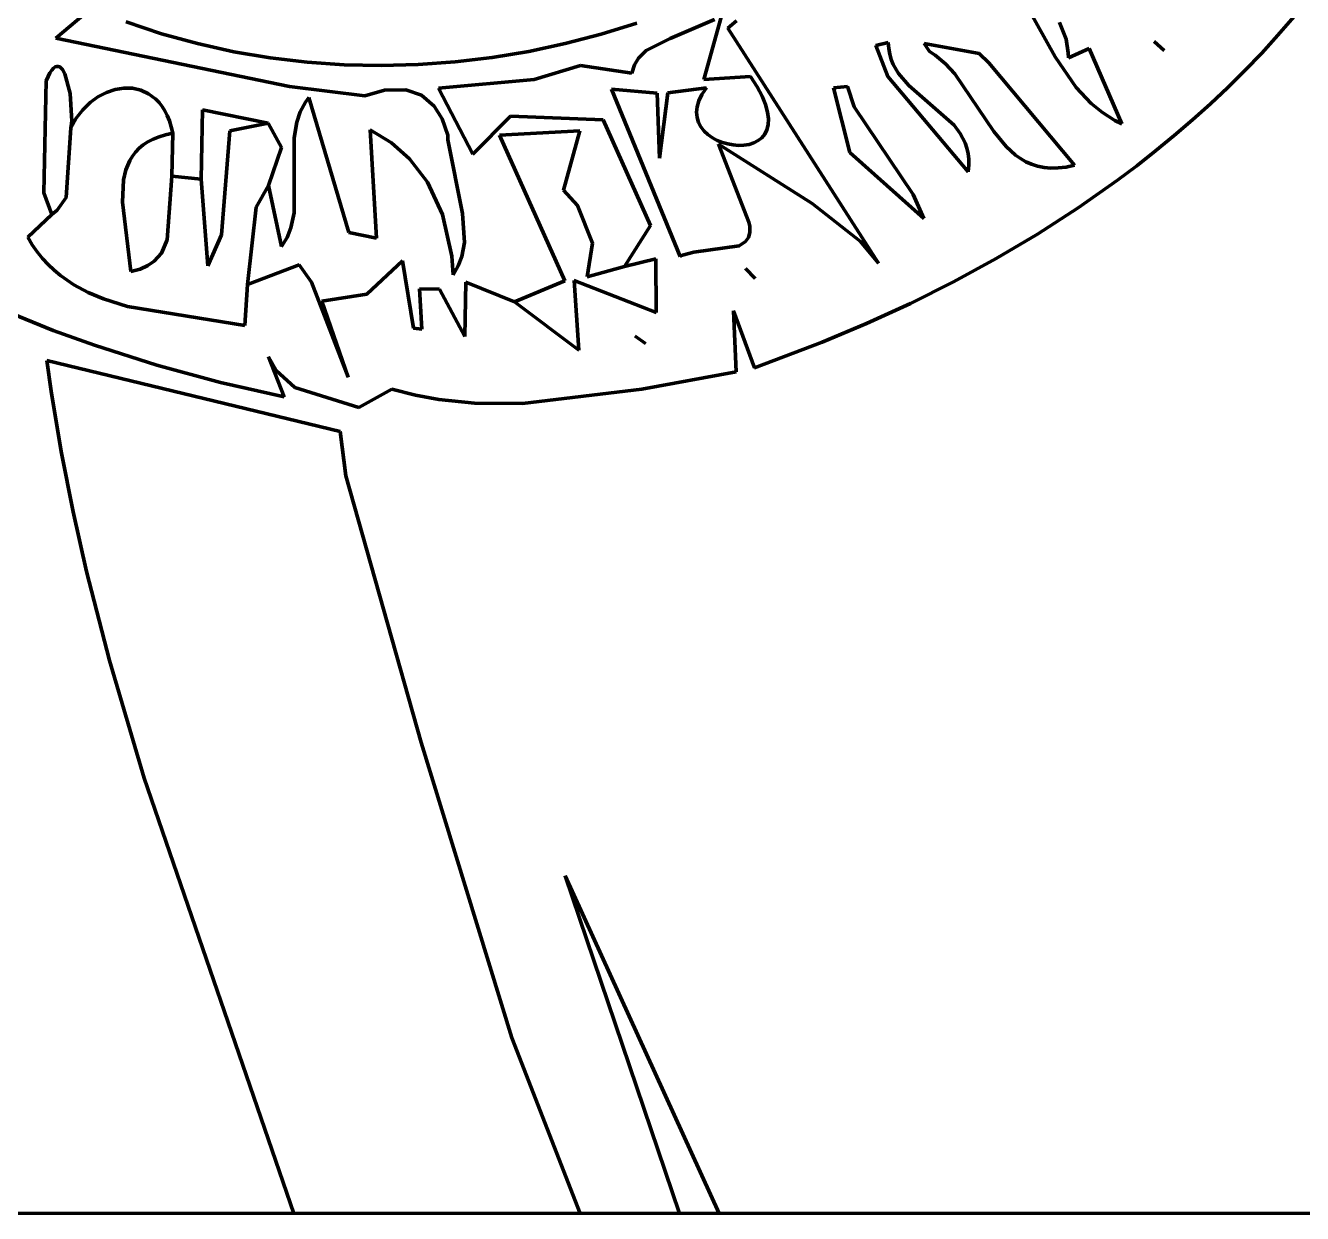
# Model space of a CAD drawing. Header units: millimetres. Extents: x 0 to 10.4, y 0 to 8.2.
# Drawn here: x 6.574 to 7.358, y 0 to 0.73 of the extents above; entities that cross this region are included whole.
import ezdxf

# ---------------------------------------------------------------- set-up
doc = ezdxf.new("R2010")
doc.units = ezdxf.units.MM
for name, color, linetype, lineweight in [('color#000000ff', 7, 'CONTINUOUS', 100), ('color#929292ff', 7, 'CONTINUOUS', 100), ('color#ffffffff', 7, 'CONTINUOUS', 100)]:
    doc.layers.add(name, color=color, linetype=linetype, lineweight=lineweight)

msp = doc.modelspace()

# ---------------------------------------------------------------- linework, layer by layer
at = {"layer": 'color#000000ff'}
for p, q in [((7.20618, 0.71054), (7.1721, 0.77169)), ((6.59234, 0.72208), (6.61418, 0.74046)), ((6.99036, 0.69669), (7.00212, 0.73865)), ((6.63554, 0.732), (6.65726, 0.72473)), ((6.92735, 0.72445), (6.94918, 0.73123)), ((6.99701, 0.7334), (6.96977, 0.72172)), ((7.01039, 0.73259), (7.00665, 0.72941)), ((7.20891, 0.73163), (7.21297, 0.72143)), ((7.34315, 0.7238), (7.3529, 0.73501)), ((6.73573, 0.69231), (6.59234, 0.72208)), ((6.65726, 0.72473), (6.67927, 0.71862)), ((6.90524, 0.71866), (6.92735, 0.72445)), ((7.00665, 0.72941), (7.00505, 0.72816)), ((7.00505, 0.72816), (7.09768, 0.58379)), ((7.33313, 0.71286), (7.34315, 0.7238)), ((6.67927, 0.71862), (6.70154, 0.71368)), ((6.8829, 0.71388), (6.90524, 0.71866)), ((6.95493, 0.71448), (6.95017, 0.70964)), ((6.96977, 0.72172), (6.95493, 0.71448)), ((7.09612, 0.71744), (7.10371, 0.71929)), ((7.10349, 0.69849), (7.09612, 0.71744)), ((7.10371, 0.71929), (7.10396, 0.71561)), ((7.10396, 0.71561), (7.10457, 0.71215)), ((7.12582, 0.71873), (7.15956, 0.71256)), ((7.129, 0.71383), (7.12582, 0.71873)), ((7.21297, 0.72143), (7.21433, 0.71297)), ((7.21442, 0.70998), (7.22717, 0.71573)), ((7.22717, 0.71573), (7.24714, 0.66936)), ((6.70154, 0.71368), (6.724, 0.70987)), ((6.724, 0.70987), (6.74663, 0.70718)), ((6.74663, 0.70718), (6.76936, 0.70561)), ((6.81494, 0.70573), (6.8377, 0.7074)), ((6.8377, 0.7074), (6.86036, 0.71012)), ((6.86036, 0.71012), (6.8829, 0.71388)), ((6.95017, 0.70964), (6.94778, 0.70552)), ((7.10457, 0.71215), (7.1055, 0.7089)), ((7.1055, 0.7089), (7.10673, 0.70585)), ((7.13248, 0.71158), (7.129, 0.71383)), ((7.13883, 0.70629), (7.13248, 0.71158)), ((7.14452, 0.70016), (7.13883, 0.70629)), ((7.15956, 0.71256), (7.16549, 0.70677)), ((7.16549, 0.70677), (7.21813, 0.64389)), ((7.21911, 0.69168), (7.20618, 0.71054)), ((7.21433, 0.71297), (7.21442, 0.70998)), ((7.32286, 0.70219), (7.33313, 0.71286)), ((6.58633, 0.69573), (6.58749, 0.69842)), ((6.58749, 0.69842), (6.58862, 0.7006)), ((6.58862, 0.7006), (6.58971, 0.70228)), ((6.58971, 0.70228), (6.59077, 0.7035)), ((6.59077, 0.7035), (6.5918, 0.70429)), ((6.5918, 0.70429), (6.59278, 0.70467)), ((6.59278, 0.70467), (6.59373, 0.70467)), ((6.59373, 0.70467), (6.59464, 0.70433)), ((6.59464, 0.70433), (6.59632, 0.7027)), ((6.59632, 0.7027), (6.59782, 0.70001)), ((6.59782, 0.70001), (6.60109, 0.68793)), ((6.76936, 0.70561), (6.79214, 0.70513)), ((6.79214, 0.70513), (6.81494, 0.70573)), ((6.91468, 0.70528), (6.88608, 0.69664)), ((6.94614, 0.70056), (6.91468, 0.70528)), ((6.94778, 0.70552), (6.94614, 0.70056)), ((7.0191, 0.6984), (6.99036, 0.69669)), ((7.02311, 0.69213), (7.0191, 0.6984)), ((7.15286, 0.63985), (7.10349, 0.69849)), ((7.10673, 0.70585), (7.10996, 0.70024)), ((7.10996, 0.70024), (7.11633, 0.69282)), ((7.16848, 0.66473), (7.14452, 0.70016)), ((7.31234, 0.69178), (7.32286, 0.70219)), ((6.58485, 0.62694), (6.58633, 0.69573)), ((6.78212, 0.68657), (6.73573, 0.69231)), ((6.88608, 0.69664), (6.82743, 0.69119)), ((6.82743, 0.69119), (6.8484, 0.65082)), ((6.9758, 0.58791), (6.93362, 0.69063)), ((6.93362, 0.69063), (6.96181, 0.68829)), ((6.96833, 0.6885), (6.99206, 0.69147)), ((6.99206, 0.69147), (6.98925, 0.68743)), ((7.02616, 0.68641), (7.02311, 0.69213)), ((7.06996, 0.6914), (7.07867, 0.69227)), ((7.08015, 0.6517), (7.06996, 0.6914)), ((7.07867, 0.69227), (7.08278, 0.67983)), ((7.11633, 0.69282), (7.14409, 0.66852)), ((7.22833, 0.68192), (7.21911, 0.69168)), ((7.30159, 0.68163), (7.31234, 0.69178)), ((6.60109, 0.68793), (6.60214, 0.67092)), ((6.74245, 0.67669), (6.7456, 0.68272)), ((6.7456, 0.68272), (6.74761, 0.68564)), ((6.74761, 0.68564), (6.7722, 0.60261)), ((6.79416, 0.69009), (6.78212, 0.68657)), ((6.80731, 0.69026), (6.79416, 0.69009)), ((6.81683, 0.6869), (6.80731, 0.69026)), ((6.82471, 0.68025), (6.81683, 0.6869)), ((6.96181, 0.68829), (6.96321, 0.64828)), ((6.96321, 0.64828), (6.96833, 0.6885)), ((6.98732, 0.68357), (6.98622, 0.6799)), ((6.98925, 0.68743), (6.98732, 0.68357)), ((7.02829, 0.68123), (7.02616, 0.68641)), ((6.68149, 0.6354), (6.68244, 0.67793)), ((6.68244, 0.67793), (6.7228, 0.6697)), ((6.74031, 0.67044), (6.74245, 0.67669)), ((6.82962, 0.67247), (6.82471, 0.68025)), ((6.98622, 0.6799), (6.98586, 0.67644)), ((6.98586, 0.67644), (6.98619, 0.6732)), ((7.02959, 0.67659), (7.02829, 0.68123)), ((7.03012, 0.67246), (7.02959, 0.67659)), ((7.08278, 0.67983), (7.11896, 0.62604)), ((7.23528, 0.67627), (7.22833, 0.68192)), ((7.24298, 0.67144), (7.23528, 0.67627)), ((7.2906, 0.67174), (7.30159, 0.68163)), ((6.60141, 0.66694), (6.59858, 0.6242)), ((6.60172, 0.66802), (6.60141, 0.66694)), ((6.60214, 0.67092), (6.60172, 0.66802)), ((6.7228, 0.6697), (6.69921, 0.66516)), ((6.73863, 0.66076), (6.74031, 0.67044)), ((6.83313, 0.66247), (6.82962, 0.67247)), ((6.8484, 0.65082), (6.8716, 0.67403)), ((6.8716, 0.67403), (6.92848, 0.6719)), ((6.92848, 0.6719), (6.9576, 0.60692)), ((6.98619, 0.6732), (6.98713, 0.6702)), ((6.98713, 0.6702), (6.98861, 0.66745)), ((6.98861, 0.66745), (6.99057, 0.66496)), ((7.02916, 0.66568), (7.02996, 0.66882)), ((7.02996, 0.66882), (7.03012, 0.67246)), ((7.14409, 0.66852), (7.14796, 0.66337)), ((7.24714, 0.66936), (7.24298, 0.67144)), ((7.2794, 0.6621), (7.2906, 0.67174)), ((6.64879, 0.65834), (6.65202, 0.66003)), ((6.65202, 0.66003), (6.65564, 0.66148)), ((6.65564, 0.66148), (6.65965, 0.66269)), ((6.65965, 0.66269), (6.66409, 0.66365)), ((6.66409, 0.66365), (6.66351, 0.63713)), ((6.69921, 0.66516), (6.69397, 0.60115)), ((6.73869, 0.61464), (6.73863, 0.66076)), ((6.78935, 0.59904), (6.78534, 0.66564)), ((6.78534, 0.66564), (6.79845, 0.65766)), ((6.83309, 0.65954), (6.83313, 0.66247)), ((6.8421, 0.61423), (6.83309, 0.65954)), ((6.91419, 0.66498), (6.86484, 0.66234)), ((6.86484, 0.66234), (6.90502, 0.57292)), ((6.9042, 0.62854), (6.91419, 0.66498)), ((6.99057, 0.66496), (6.99293, 0.66275)), ((6.99293, 0.66275), (6.99563, 0.66084)), ((6.99563, 0.66084), (6.9986, 0.65923)), ((6.9986, 0.65923), (7.00176, 0.65794)), ((7.02369, 0.65903), (7.02596, 0.66079)), ((7.02596, 0.66079), (7.0278, 0.66301)), ((7.0278, 0.66301), (7.02916, 0.66568)), ((7.14796, 0.66337), (7.15092, 0.65764)), ((7.17613, 0.65538), (7.16848, 0.66473)), ((7.26798, 0.65272), (7.2794, 0.6621)), ((6.63933, 0.64955), (6.64121, 0.65203)), ((6.64121, 0.65203), (6.64341, 0.65433)), ((6.64341, 0.65433), (6.64592, 0.65644)), ((6.64592, 0.65644), (6.64879, 0.65834)), ((6.79845, 0.65766), (6.80952, 0.64788)), ((7.05687, 0.6205), (6.9994, 0.65693)), ((6.9994, 0.65693), (7.0181, 0.60892)), ((7.00176, 0.65794), (7.00506, 0.65698)), ((7.00506, 0.65698), (7.00841, 0.65637)), ((7.00841, 0.65637), (7.01176, 0.65612)), ((7.01176, 0.65612), (7.01503, 0.65625)), ((7.01503, 0.65625), (7.01815, 0.65677)), ((7.01815, 0.65677), (7.02106, 0.65769)), ((7.02106, 0.65769), (7.02369, 0.65903)), ((7.12554, 0.61112), (7.08015, 0.6517)), ((7.15092, 0.65764), (7.15198, 0.65452)), ((7.15198, 0.65452), (7.15274, 0.65119)), ((7.15274, 0.65119), (7.15316, 0.64765)), ((7.18184, 0.65019), (7.17613, 0.65538)), ((7.25636, 0.6436), (7.26798, 0.65272)), ((6.63535, 0.64116), (6.63774, 0.6469)), ((6.63774, 0.6469), (6.63933, 0.64955)), ((6.80952, 0.64788), (6.82057, 0.63349)), ((7.15321, 0.64388), (7.15286, 0.63985)), ((7.15316, 0.64765), (7.15321, 0.64388)), ((7.18494, 0.648), (7.18184, 0.65019)), ((7.18823, 0.64611), (7.18494, 0.648)), ((7.19172, 0.64456), (7.18823, 0.64611)), ((7.19544, 0.64337), (7.19172, 0.64456)), ((7.19941, 0.64257), (7.19544, 0.64337)), ((7.21813, 0.64389), (7.21298, 0.64283)), ((7.24453, 0.63472), (7.25636, 0.6436)), ((6.6339, 0.63491), (6.63535, 0.64116)), ((6.66351, 0.63713), (6.66072, 0.59813)), ((7.20364, 0.6422), (7.19941, 0.64257)), ((7.20816, 0.64227), (7.20364, 0.6422)), ((7.21298, 0.64283), (7.20816, 0.64227)), ((6.63323, 0.62127), (6.6339, 0.63491)), ((6.68569, 0.5822), (6.68149, 0.6354)), ((6.71526, 0.6181), (6.72285, 0.63158)), ((6.72285, 0.63158), (6.73082, 0.59403)), ((6.82057, 0.63349), (6.82989, 0.61369)), ((6.91285, 0.61922), (6.9042, 0.62854)), ((7.22034, 0.6177), (7.24453, 0.63472)), ((6.58974, 0.61369), (6.58485, 0.62694)), ((6.59858, 0.6242), (6.59301, 0.61634)), ((6.63825, 0.57867), (6.63323, 0.62127)), ((7.08664, 0.59702), (7.05687, 0.6205)), ((7.11896, 0.62604), (7.12554, 0.61112)), ((6.59301, 0.61634), (6.58974, 0.61369)), ((6.70993, 0.5707), (6.71526, 0.6181)), ((6.7367, 0.60543), (6.73869, 0.61464)), ((6.82989, 0.61369), (6.83553, 0.58814)), ((6.84334, 0.5964), (6.8421, 0.61423)), ((6.92203, 0.596), (6.91285, 0.61922)), ((7.19545, 0.60165), (7.22034, 0.6177)), ((6.73429, 0.59959), (6.7367, 0.60543)), ((6.9576, 0.60692), (6.94157, 0.58168)), ((7.0181, 0.60892), (7.01856, 0.6066)), ((7.01856, 0.6066), (7.01874, 0.60452)), ((7.01874, 0.60452), (7.01866, 0.60264)), ((6.66072, 0.59813), (6.65712, 0.58998)), ((6.69397, 0.60115), (6.68569, 0.5822)), ((6.73082, 0.59403), (6.73429, 0.59959)), ((6.7722, 0.60261), (6.78935, 0.59904)), ((6.84173, 0.58778), (6.84334, 0.5964)), ((7.01604, 0.59706), (7.01209, 0.59452)), ((7.01778, 0.59949), (7.01604, 0.59706)), ((7.01866, 0.60264), (7.01778, 0.59949)), ((7.09768, 0.58379), (7.08664, 0.59702)), ((7.16994, 0.58654), (7.19545, 0.60165)), ((6.65712, 0.58998), (6.65272, 0.58495)), ((6.9186, 0.57533), (6.92203, 0.596)), ((6.97722, 0.58866), (6.9758, 0.58791)), ((6.98416, 0.5906), (6.97722, 0.58866)), ((7.01209, 0.59452), (6.98416, 0.5906)), ((6.64882, 0.58224), (6.64403, 0.58012)), ((6.65272, 0.58495), (6.64882, 0.58224)), ((6.74183, 0.58273), (6.70993, 0.5707)), ((6.74941, 0.57217), (6.74183, 0.58273)), ((6.80517, 0.58515), (6.7833, 0.56472)), ((6.81198, 0.54375), (6.80517, 0.58515)), ((6.83553, 0.58814), (6.83629, 0.57669)), ((6.83629, 0.57669), (6.83953, 0.58217)), ((6.83953, 0.58217), (6.84173, 0.58778)), ((6.94157, 0.58168), (6.9186, 0.57533)), ((7.14388, 0.57236), (7.16994, 0.58654)), ((6.64403, 0.58012), (6.63825, 0.57867)), ((6.90502, 0.57292), (6.87412, 0.55995)), ((6.77191, 0.51384), (6.74941, 0.57217)), ((6.82787, 0.56773), (6.81564, 0.56794)), ((6.81564, 0.56794), (6.81714, 0.54328)), ((6.84363, 0.53876), (6.82787, 0.56773)), ((6.84418, 0.57214), (6.84363, 0.53876)), ((6.87412, 0.55995), (6.84418, 0.57214)), ((7.11733, 0.55908), (7.14388, 0.57236)), ((6.7833, 0.56472), (6.75573, 0.56048)), ((6.75573, 0.56048), (6.77191, 0.51384)), ((7.09035, 0.54669), (7.11733, 0.55908)), ((6.56565, 0.5526), (6.5906, 0.54251)), ((7.01018, 0.51702), (7.00867, 0.55448)), ((7.00867, 0.55448), (7.02149, 0.51946)), ((6.5906, 0.54251), (6.61591, 0.5333)), ((6.81714, 0.54328), (6.81198, 0.54375)), ((7.06302, 0.53517), (7.09035, 0.54669)), ((7.02149, 0.51946), (7.06302, 0.53517)), ((6.61591, 0.5333), (6.6544, 0.52105)), ((6.73249, 0.50172), (6.72288, 0.52629)), ((6.72288, 0.52629), (6.72766, 0.51776)), ((6.76699, 0.4803), (6.58675, 0.52394)), ((6.58675, 0.52394), (6.58937, 0.50523)), ((6.6544, 0.52105), (6.69333, 0.51056)), ((6.69333, 0.51056), (6.73249, 0.50172)), ((6.72766, 0.51776), (6.73916, 0.50733)), ((6.9522, 0.50635), (7.01018, 0.51702)), ((6.58937, 0.50523), (6.59552, 0.46802)), ((6.73916, 0.50733), (6.77833, 0.49515)), ((6.77833, 0.49515), (6.79866, 0.50628)), ((6.79866, 0.50628), (6.81313, 0.50263)), ((6.81313, 0.50263), (6.82766, 0.5)), ((6.87887, 0.49757), (6.9522, 0.50635)), ((6.82766, 0.5), (6.84956, 0.49778)), ((6.84956, 0.49778), (6.87887, 0.49757)), ((6.77038, 0.45318), (6.76699, 0.4803)), ((6.59552, 0.46802), (6.6028, 0.43106)), ((6.81661, 0.28923), (6.77038, 0.45318)), ((6.6028, 0.43106), (6.61108, 0.39435)), ((6.61108, 0.39435), (6.62517, 0.33967)), ((6.62517, 0.33967), (6.64651, 0.2674)), ((6.87243, 0.10799), (6.81661, 0.28923)), ((6.64651, 0.2674), (6.73854, 0)), ((6.99983, 0), (6.90521, 0.20746)), ((6.90521, 0.20746), (6.97538, 0)), ((6.91432, 0), (6.87243, 0.10799)), ((6.73854, 0), (6.51289, 0)), ((6.97538, 0), (6.91432, 0)), ((8.46854, 0), (6.99983, 0))]:
    msp.add_line(p, q, dxfattribs=at)
at = {"layer": 'color#929292ff'}
for p, q in [((7.26717, 0.71995), (7.27319, 0.71442)), ((7.27319, 0.71442), (7.26717, 0.71995)), ((6.6233, 0.68867), (6.62863, 0.69047)), ((6.62863, 0.69047), (6.634, 0.69132)), ((6.634, 0.69132), (6.63931, 0.6912)), ((6.63931, 0.6912), (6.64443, 0.69005)), ((6.61324, 0.6824), (6.61813, 0.68597)), ((6.61813, 0.68597), (6.6233, 0.68867)), ((6.64443, 0.69005), (6.64925, 0.68784)), ((6.64925, 0.68784), (6.65365, 0.68452)), ((6.65365, 0.68452), (6.65565, 0.68244)), ((6.60477, 0.67285), (6.60875, 0.67802)), ((6.60875, 0.67802), (6.61324, 0.6824)), ((6.65565, 0.68244), (6.65751, 0.68006)), ((6.65751, 0.68006), (6.65921, 0.67739)), ((6.65921, 0.67739), (6.66073, 0.67442)), ((6.59858, 0.6242), (6.60141, 0.66694)), ((6.60141, 0.66694), (6.60477, 0.67285)), ((6.66073, 0.67442), (6.66206, 0.67114)), ((6.66206, 0.67114), (6.66319, 0.66755)), ((6.66319, 0.66755), (6.66409, 0.66365)), ((6.69921, 0.66516), (6.7228, 0.6697)), ((6.7228, 0.6697), (6.73097, 0.6548)), ((6.65202, 0.66003), (6.64879, 0.65834)), ((6.65564, 0.66148), (6.65202, 0.66003)), ((6.65965, 0.66269), (6.65564, 0.66148)), ((6.66409, 0.66365), (6.65965, 0.66269)), ((6.69397, 0.60115), (6.69921, 0.66516)), ((6.86484, 0.66234), (6.91419, 0.66498)), ((6.90502, 0.57292), (6.86484, 0.66234)), ((6.91419, 0.66498), (6.9042, 0.62854)), ((6.64121, 0.65203), (6.63933, 0.64955)), ((6.64341, 0.65433), (6.64121, 0.65203)), ((6.64592, 0.65644), (6.64341, 0.65433)), ((6.64879, 0.65834), (6.64592, 0.65644)), ((6.73097, 0.6548), (6.72285, 0.63158)), ((6.63774, 0.6469), (6.63535, 0.64116)), ((6.63933, 0.64955), (6.63774, 0.6469)), ((6.63535, 0.64116), (6.6339, 0.63491)), ((6.66072, 0.59813), (6.66351, 0.63713)), ((6.66351, 0.63713), (6.68149, 0.6354)), ((6.6339, 0.63491), (6.63323, 0.62127)), ((6.68149, 0.6354), (6.68569, 0.5822)), ((6.72285, 0.63158), (6.71526, 0.6181)), ((6.9042, 0.62854), (6.91285, 0.61922)), ((6.59301, 0.61634), (6.59858, 0.6242)), ((6.63323, 0.62127), (6.63825, 0.57867)), ((6.57497, 0.59983), (6.58974, 0.61369)), ((6.58974, 0.61369), (6.59301, 0.61634)), ((6.71526, 0.6181), (6.70993, 0.5707)), ((6.91285, 0.61922), (6.92203, 0.596)), ((6.57776, 0.59512), (6.57497, 0.59983)), ((6.65712, 0.58998), (6.66072, 0.59813)), ((6.68569, 0.5822), (6.69397, 0.60115)), ((6.58079, 0.59074), (6.57776, 0.59512)), ((6.58405, 0.58667), (6.58079, 0.59074)), ((6.65272, 0.58495), (6.65712, 0.58998)), ((6.92203, 0.596), (6.9186, 0.57533)), ((6.58752, 0.58291), (6.58405, 0.58667)), ((6.59119, 0.57942), (6.58752, 0.58291)), ((6.64403, 0.58012), (6.64882, 0.58224)), ((6.64882, 0.58224), (6.65272, 0.58495)), ((6.9186, 0.57533), (6.94157, 0.58168)), ((6.94157, 0.58168), (6.96099, 0.58639)), ((6.96099, 0.58639), (6.96119, 0.55338)), ((6.59505, 0.57621), (6.59119, 0.57942)), ((6.60329, 0.57055), (6.59505, 0.57621)), ((6.63825, 0.57867), (6.64403, 0.58012)), ((6.87412, 0.55995), (6.90502, 0.57292)), ((6.96119, 0.55338), (6.91066, 0.5731)), ((6.91066, 0.5731), (6.91362, 0.53043)), ((7.01607, 0.58042), (7.02182, 0.57442)), ((7.02182, 0.57442), (7.01607, 0.58042)), ((6.61214, 0.56581), (6.60329, 0.57055)), ((6.6215, 0.56187), (6.61214, 0.56581)), ((6.70993, 0.5707), (6.70833, 0.54541)), ((6.63631, 0.55724), (6.6215, 0.56187)), ((6.70833, 0.54541), (6.63631, 0.55724)), ((6.91362, 0.53043), (6.87412, 0.55995)), ((6.94811, 0.53894), (6.95446, 0.5344)), ((6.95446, 0.5344), (6.94811, 0.53894))]:
    msp.add_line(p, q, dxfattribs=at)
at = {"layer": 'color#ffffffff'}
for p, q in [((7.1721, 0.77169), (7.20618, 0.71054)), ((6.61418, 0.74046), (6.59234, 0.72208)), ((7.00212, 0.73865), (6.99036, 0.69669)), ((6.65726, 0.72473), (6.63554, 0.732)), ((6.94918, 0.73123), (6.92735, 0.72445)), ((6.96977, 0.72172), (6.99701, 0.7334)), ((7.00665, 0.72941), (7.01039, 0.73259)), ((7.21297, 0.72143), (7.20891, 0.73163)), ((7.3529, 0.73501), (7.34315, 0.7238)), ((6.59234, 0.72208), (6.73573, 0.69231)), ((6.67927, 0.71862), (6.65726, 0.72473)), ((6.92735, 0.72445), (6.90524, 0.71866)), ((7.00505, 0.72816), (7.00665, 0.72941)), ((7.09768, 0.58379), (7.00505, 0.72816)), ((7.34315, 0.7238), (7.33313, 0.71286)), ((6.70154, 0.71368), (6.67927, 0.71862)), ((6.90524, 0.71866), (6.8829, 0.71388)), ((6.95017, 0.70964), (6.95493, 0.71448)), ((6.95493, 0.71448), (6.96977, 0.72172)), ((7.10371, 0.71929), (7.09612, 0.71744)), ((7.09612, 0.71744), (7.10349, 0.69849)), ((7.10396, 0.71561), (7.10371, 0.71929)), ((7.10457, 0.71215), (7.10396, 0.71561)), ((7.12582, 0.71873), (7.129, 0.71383)), ((7.15956, 0.71256), (7.12582, 0.71873)), ((7.21433, 0.71297), (7.21297, 0.72143)), ((7.22717, 0.71573), (7.21442, 0.70998)), ((7.24714, 0.66936), (7.22717, 0.71573)), ((7.26717, 0.71995), (7.27319, 0.71442)), ((7.27319, 0.71442), (7.26717, 0.71995)), ((6.724, 0.70987), (6.70154, 0.71368)), ((6.74663, 0.70718), (6.724, 0.70987)), ((6.76936, 0.70561), (6.74663, 0.70718)), ((6.8377, 0.7074), (6.81494, 0.70573)), ((6.86036, 0.71012), (6.8377, 0.7074)), ((6.8829, 0.71388), (6.86036, 0.71012)), ((6.94778, 0.70552), (6.95017, 0.70964)), ((7.1055, 0.7089), (7.10457, 0.71215)), ((7.10673, 0.70585), (7.1055, 0.7089)), ((7.129, 0.71383), (7.13248, 0.71158)), ((7.13248, 0.71158), (7.13883, 0.70629)), ((7.13883, 0.70629), (7.14452, 0.70016)), ((7.16549, 0.70677), (7.15956, 0.71256)), ((7.21813, 0.64389), (7.16549, 0.70677)), ((7.20618, 0.71054), (7.21911, 0.69168)), ((7.21442, 0.70998), (7.21433, 0.71297)), ((7.33313, 0.71286), (7.32286, 0.70219)), ((6.58749, 0.69842), (6.58633, 0.69573)), ((6.58862, 0.7006), (6.58749, 0.69842)), ((6.58971, 0.70228), (6.58862, 0.7006)), ((6.59077, 0.7035), (6.58971, 0.70228)), ((6.5918, 0.70429), (6.59077, 0.7035)), ((6.59278, 0.70467), (6.5918, 0.70429)), ((6.59373, 0.70467), (6.59278, 0.70467)), ((6.59464, 0.70433), (6.59373, 0.70467)), ((6.59632, 0.7027), (6.59464, 0.70433)), ((6.59782, 0.70001), (6.59632, 0.7027)), ((6.60109, 0.68793), (6.59782, 0.70001)), ((6.79214, 0.70513), (6.76936, 0.70561)), ((6.81494, 0.70573), (6.79214, 0.70513)), ((6.88608, 0.69664), (6.91468, 0.70528)), ((6.91468, 0.70528), (6.94614, 0.70056)), ((6.94614, 0.70056), (6.94778, 0.70552)), ((6.99036, 0.69669), (7.0191, 0.6984)), ((7.0191, 0.6984), (7.02311, 0.69213)), ((7.10349, 0.69849), (7.15286, 0.63985)), ((7.10996, 0.70024), (7.10673, 0.70585)), ((7.11633, 0.69282), (7.10996, 0.70024)), ((7.14452, 0.70016), (7.16848, 0.66473)), ((7.32286, 0.70219), (7.31234, 0.69178)), ((6.58633, 0.69573), (6.58485, 0.62694)), ((6.62863, 0.69047), (6.6233, 0.68867)), ((6.634, 0.69132), (6.62863, 0.69047)), ((6.63931, 0.6912), (6.634, 0.69132)), ((6.64443, 0.69005), (6.63931, 0.6912)), ((6.73573, 0.69231), (6.78212, 0.68657)), ((6.82743, 0.69119), (6.88608, 0.69664)), ((6.8484, 0.65082), (6.82743, 0.69119)), ((6.96181, 0.68829), (6.93362, 0.69063)), ((6.93362, 0.69063), (6.9758, 0.58791)), ((6.99206, 0.69147), (6.96833, 0.6885)), ((6.98925, 0.68743), (6.99206, 0.69147)), ((7.02311, 0.69213), (7.02616, 0.68641)), ((7.07867, 0.69227), (7.06996, 0.6914)), ((7.06996, 0.6914), (7.08015, 0.6517)), ((7.08278, 0.67983), (7.07867, 0.69227)), ((7.14409, 0.66852), (7.11633, 0.69282)), ((7.21911, 0.69168), (7.22833, 0.68192)), ((7.31234, 0.69178), (7.30159, 0.68163)), ((6.60214, 0.67092), (6.60109, 0.68793)), ((6.61813, 0.68597), (6.61324, 0.6824)), ((6.6233, 0.68867), (6.61813, 0.68597)), ((6.64925, 0.68784), (6.64443, 0.69005)), ((6.65365, 0.68452), (6.64925, 0.68784)), ((6.65565, 0.68244), (6.65365, 0.68452)), ((6.7456, 0.68272), (6.74245, 0.67669)), ((6.74761, 0.68564), (6.7456, 0.68272)), ((6.7722, 0.60261), (6.74761, 0.68564)), ((6.78212, 0.68657), (6.79416, 0.69009)), ((6.79416, 0.69009), (6.80731, 0.69026)), ((6.80731, 0.69026), (6.81683, 0.6869)), ((6.81683, 0.6869), (6.82471, 0.68025)), ((6.96321, 0.64828), (6.96181, 0.68829)), ((6.96833, 0.6885), (6.96321, 0.64828)), ((6.98622, 0.6799), (6.98732, 0.68357)), ((6.98732, 0.68357), (6.98925, 0.68743)), ((7.02616, 0.68641), (7.02829, 0.68123)), ((6.60875, 0.67802), (6.60477, 0.67285)), ((6.61324, 0.6824), (6.60875, 0.67802)), ((6.65751, 0.68006), (6.65565, 0.68244)), ((6.65921, 0.67739), (6.65751, 0.68006)), ((6.66073, 0.67442), (6.65921, 0.67739)), ((6.68244, 0.67793), (6.68149, 0.6354)), ((6.7228, 0.6697), (6.68244, 0.67793)), ((6.74245, 0.67669), (6.74031, 0.67044)), ((6.82471, 0.68025), (6.82962, 0.67247)), ((6.98586, 0.67644), (6.98622, 0.6799)), ((6.98619, 0.6732), (6.98586, 0.67644)), ((7.02829, 0.68123), (7.02959, 0.67659)), ((7.02959, 0.67659), (7.03012, 0.67246)), ((7.11896, 0.62604), (7.08278, 0.67983)), ((7.22833, 0.68192), (7.23528, 0.67627)), ((7.23528, 0.67627), (7.24298, 0.67144)), ((7.30159, 0.68163), (7.2906, 0.67174)), ((6.60477, 0.67285), (6.60141, 0.66694)), ((6.60141, 0.66694), (6.60172, 0.66802)), ((6.60172, 0.66802), (6.60214, 0.67092)), ((6.66206, 0.67114), (6.66073, 0.67442)), ((6.66319, 0.66755), (6.66206, 0.67114)), ((6.66409, 0.66365), (6.66319, 0.66755)), ((6.73097, 0.6548), (6.7228, 0.6697)), ((6.74031, 0.67044), (6.73863, 0.66076)), ((6.82962, 0.67247), (6.83313, 0.66247)), ((6.8716, 0.67403), (6.8484, 0.65082)), ((6.92848, 0.6719), (6.8716, 0.67403)), ((6.9576, 0.60692), (6.92848, 0.6719)), ((6.98713, 0.6702), (6.98619, 0.6732)), ((6.98861, 0.66745), (6.98713, 0.6702)), ((6.99057, 0.66496), (6.98861, 0.66745)), ((7.02996, 0.66882), (7.02916, 0.66568)), ((7.03012, 0.67246), (7.02996, 0.66882)), ((7.14796, 0.66337), (7.14409, 0.66852)), ((7.24298, 0.67144), (7.24714, 0.66936)), ((7.2906, 0.67174), (7.2794, 0.6621)), ((6.66351, 0.63713), (6.66409, 0.66365)), ((6.73863, 0.66076), (6.73869, 0.61464)), ((6.79845, 0.65766), (6.78534, 0.66564)), ((6.78534, 0.66564), (6.78935, 0.59904)), ((6.83313, 0.66247), (6.83309, 0.65954)), ((6.83309, 0.65954), (6.8421, 0.61423)), ((6.99293, 0.66275), (6.99057, 0.66496)), ((6.99563, 0.66084), (6.99293, 0.66275)), ((6.9986, 0.65923), (6.99563, 0.66084)), ((7.00176, 0.65794), (6.9986, 0.65923)), ((7.02596, 0.66079), (7.02369, 0.65903)), ((7.0278, 0.66301), (7.02596, 0.66079)), ((7.02916, 0.66568), (7.0278, 0.66301)), ((7.15092, 0.65764), (7.14796, 0.66337)), ((7.16848, 0.66473), (7.17613, 0.65538)), ((7.2794, 0.6621), (7.26798, 0.65272)), ((6.72285, 0.63158), (6.73097, 0.6548)), ((6.80952, 0.64788), (6.79845, 0.65766)), ((7.0181, 0.60892), (6.9994, 0.65693)), ((6.9994, 0.65693), (7.05687, 0.6205)), ((7.00506, 0.65698), (7.00176, 0.65794)), ((7.00841, 0.65637), (7.00506, 0.65698)), ((7.01176, 0.65612), (7.00841, 0.65637)), ((7.01503, 0.65625), (7.01176, 0.65612)), ((7.01815, 0.65677), (7.01503, 0.65625)), ((7.02106, 0.65769), (7.01815, 0.65677)), ((7.02369, 0.65903), (7.02106, 0.65769)), ((7.08015, 0.6517), (7.12554, 0.61112)), ((7.15198, 0.65452), (7.15092, 0.65764)), ((7.15274, 0.65119), (7.15198, 0.65452)), ((7.15316, 0.64765), (7.15274, 0.65119)), ((7.17613, 0.65538), (7.18184, 0.65019)), ((7.26798, 0.65272), (7.25636, 0.6436)), ((6.82057, 0.63349), (6.80952, 0.64788)), ((7.15286, 0.63985), (7.15321, 0.64388)), ((7.15321, 0.64388), (7.15316, 0.64765)), ((7.18184, 0.65019), (7.18494, 0.648)), ((7.18494, 0.648), (7.18823, 0.64611)), ((7.18823, 0.64611), (7.19172, 0.64456)), ((7.19172, 0.64456), (7.19544, 0.64337)), ((7.19544, 0.64337), (7.19941, 0.64257)), ((7.21298, 0.64283), (7.21813, 0.64389)), ((7.25636, 0.6436), (7.24453, 0.63472)), ((6.68149, 0.6354), (6.66351, 0.63713)), ((7.19941, 0.64257), (7.20364, 0.6422)), ((7.20364, 0.6422), (7.20816, 0.64227)), ((7.20816, 0.64227), (7.21298, 0.64283)), ((6.73082, 0.59403), (6.72285, 0.63158)), ((6.82989, 0.61369), (6.82057, 0.63349)), ((7.24453, 0.63472), (7.22034, 0.6177)), ((6.58485, 0.62694), (6.58974, 0.61369)), ((7.05687, 0.6205), (7.08664, 0.59702)), ((7.12554, 0.61112), (7.11896, 0.62604)), ((6.58974, 0.61369), (6.57497, 0.59983)), ((6.73869, 0.61464), (6.7367, 0.60543)), ((6.83553, 0.58814), (6.82989, 0.61369)), ((6.8421, 0.61423), (6.84334, 0.5964)), ((7.22034, 0.6177), (7.19545, 0.60165)), ((6.7367, 0.60543), (6.73429, 0.59959)), ((6.94157, 0.58168), (6.9576, 0.60692)), ((7.01856, 0.6066), (7.0181, 0.60892)), ((7.01874, 0.60452), (7.01856, 0.6066)), ((7.01866, 0.60264), (7.01874, 0.60452)), ((6.57497, 0.59983), (6.57776, 0.59512)), ((6.73429, 0.59959), (6.73082, 0.59403)), ((6.78935, 0.59904), (6.7722, 0.60261)), ((6.84334, 0.5964), (6.84173, 0.58778)), ((7.01209, 0.59452), (7.01604, 0.59706)), ((7.01604, 0.59706), (7.01778, 0.59949)), ((7.01778, 0.59949), (7.01866, 0.60264)), ((7.08664, 0.59702), (7.09768, 0.58379)), ((7.19545, 0.60165), (7.16994, 0.58654)), ((6.57776, 0.59512), (6.58079, 0.59074)), ((6.58079, 0.59074), (6.58405, 0.58667)), ((6.9758, 0.58791), (6.97722, 0.58866)), ((6.97722, 0.58866), (6.98416, 0.5906)), ((6.98416, 0.5906), (7.01209, 0.59452)), ((6.58405, 0.58667), (6.58752, 0.58291)), ((6.58752, 0.58291), (6.59119, 0.57942)), ((6.70993, 0.5707), (6.74183, 0.58273)), ((6.74183, 0.58273), (6.74941, 0.57217)), ((6.7833, 0.56472), (6.80517, 0.58515)), ((6.80517, 0.58515), (6.81198, 0.54375)), ((6.83629, 0.57669), (6.83553, 0.58814)), ((6.83953, 0.58217), (6.83629, 0.57669)), ((6.84173, 0.58778), (6.83953, 0.58217)), ((6.96099, 0.58639), (6.94157, 0.58168)), ((6.96119, 0.55338), (6.96099, 0.58639)), ((7.16994, 0.58654), (7.14388, 0.57236)), ((6.59119, 0.57942), (6.59505, 0.57621)), ((6.59505, 0.57621), (6.60329, 0.57055)), ((6.91362, 0.53043), (6.91066, 0.5731)), ((6.91066, 0.5731), (6.96119, 0.55338)), ((7.01607, 0.58042), (7.02182, 0.57442)), ((7.02182, 0.57442), (7.01607, 0.58042)), ((6.60329, 0.57055), (6.61214, 0.56581)), ((6.61214, 0.56581), (6.6215, 0.56187)), ((6.70833, 0.54541), (6.70993, 0.5707)), ((6.74941, 0.57217), (6.77191, 0.51384)), ((6.81714, 0.54328), (6.81564, 0.56794)), ((6.81564, 0.56794), (6.82787, 0.56773)), ((6.82787, 0.56773), (6.84363, 0.53876)), ((6.84363, 0.53876), (6.84418, 0.57214)), ((6.84418, 0.57214), (6.87412, 0.55995)), ((7.14388, 0.57236), (7.11733, 0.55908)), ((6.6215, 0.56187), (6.63631, 0.55724)), ((6.63631, 0.55724), (6.70833, 0.54541)), ((6.75573, 0.56048), (6.7833, 0.56472)), ((6.77191, 0.51384), (6.75573, 0.56048)), ((6.87412, 0.55995), (6.91362, 0.53043)), ((7.11733, 0.55908), (7.09035, 0.54669)), ((6.5906, 0.54251), (6.56565, 0.5526)), ((7.02149, 0.51946), (7.00867, 0.55448)), ((7.00867, 0.55448), (7.01018, 0.51702)), ((6.61591, 0.5333), (6.5906, 0.54251)), ((6.81198, 0.54375), (6.81714, 0.54328)), ((7.09035, 0.54669), (7.06302, 0.53517)), ((6.94811, 0.53894), (6.95446, 0.5344)), ((6.95446, 0.5344), (6.94811, 0.53894)), ((7.06302, 0.53517), (7.02149, 0.51946)), ((6.6544, 0.52105), (6.61591, 0.5333)), ((6.72766, 0.51776), (6.72288, 0.52629)), ((6.72288, 0.52629), (6.73249, 0.50172)), ((6.58675, 0.52394), (6.76699, 0.4803)), ((6.58937, 0.50523), (6.58675, 0.52394)), ((6.69333, 0.51056), (6.6544, 0.52105)), ((6.73249, 0.50172), (6.69333, 0.51056)), ((6.73916, 0.50733), (6.72766, 0.51776)), ((7.01018, 0.51702), (6.9522, 0.50635)), ((6.59552, 0.46802), (6.58937, 0.50523)), ((6.77833, 0.49515), (6.73916, 0.50733)), ((6.79866, 0.50628), (6.77833, 0.49515)), ((6.81313, 0.50263), (6.79866, 0.50628)), ((6.82766, 0.5), (6.81313, 0.50263)), ((6.9522, 0.50635), (6.87887, 0.49757)), ((6.84956, 0.49778), (6.82766, 0.5)), ((6.87887, 0.49757), (6.84956, 0.49778)), ((6.76699, 0.4803), (6.77038, 0.45318)), ((6.6028, 0.43106), (6.59552, 0.46802)), ((6.77038, 0.45318), (6.81661, 0.28923)), ((6.61108, 0.39435), (6.6028, 0.43106)), ((6.62517, 0.33967), (6.61108, 0.39435)), ((6.64651, 0.2674), (6.62517, 0.33967)), ((6.81661, 0.28923), (6.87243, 0.10799)), ((6.73854, 0), (6.64651, 0.2674)), ((6.90521, 0.20746), (6.99983, 0)), ((6.97538, 0), (6.90521, 0.20746)), ((6.87243, 0.10799), (6.91432, 0)), ((6.91432, 0), (6.73854, 0)), ((6.99983, 0), (6.97538, 0))]:
    msp.add_line(p, q, dxfattribs=at)

doc.saveas('drawing.dxf')
